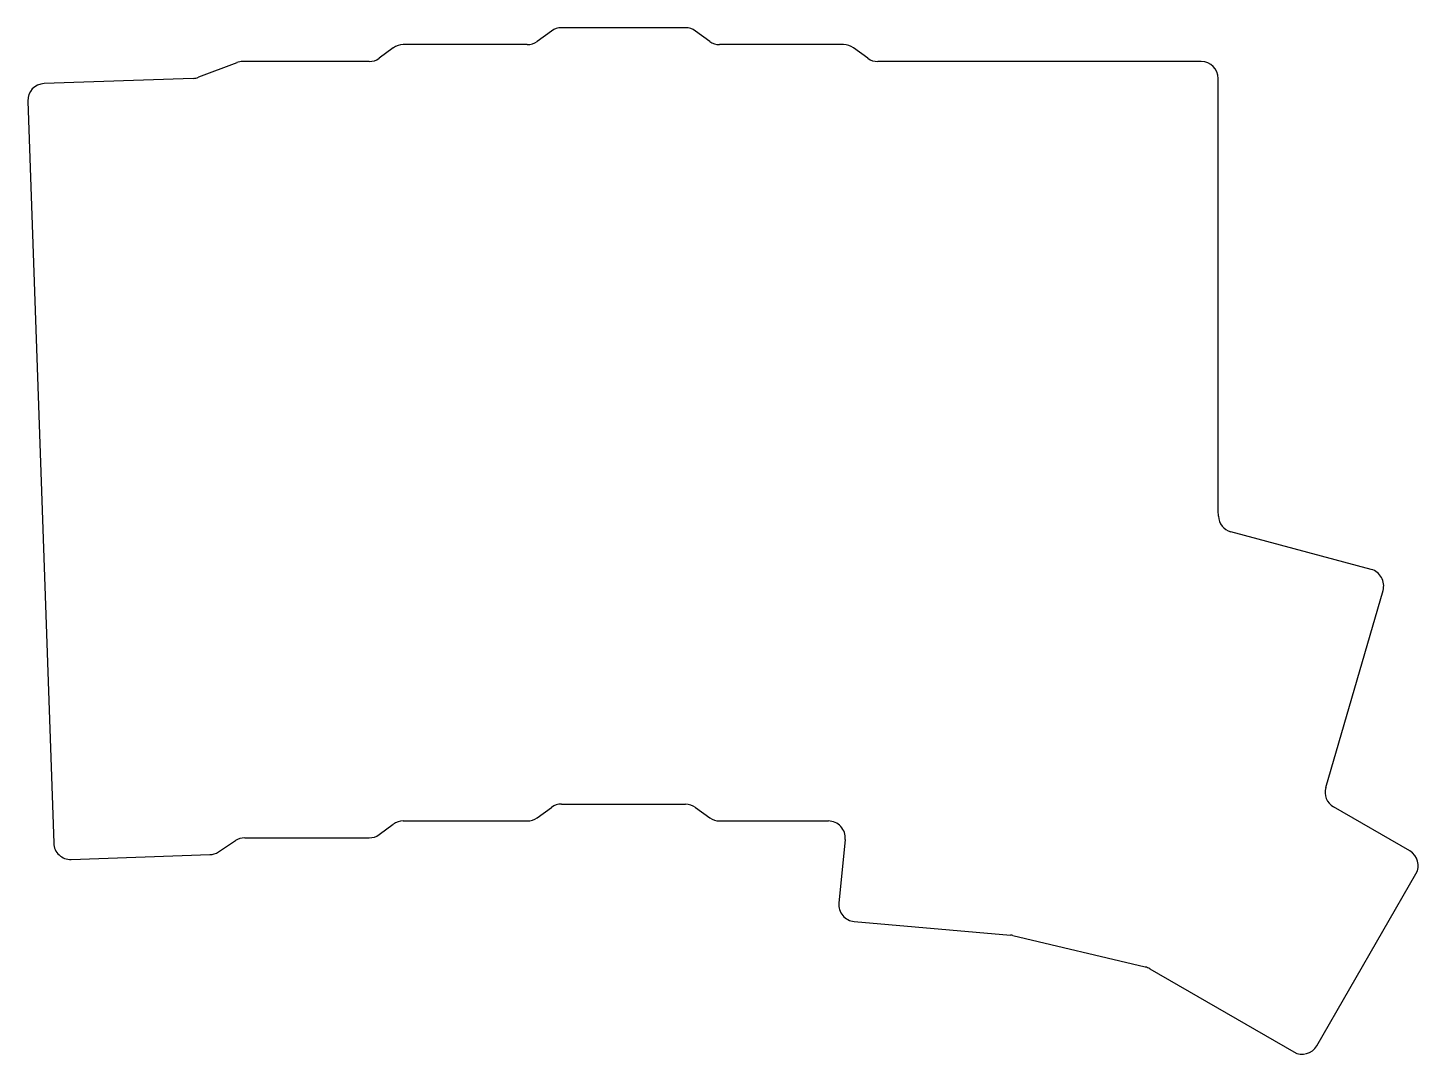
# Model space of a CAD drawing. Header units: millimetres. Extents: x 36 to 201, y -184 to -62.
import ezdxf

# ---------------------------------------------------------------- set-up
doc = ezdxf.new("R2010")
doc.units = ezdxf.units.MM

msp = doc.modelspace()

# ---------------------------------------------------------------- linework, layer by layer
for p, q in [((114.19, -62.25), (99.49, -62.25)), ((95.44, -64.25), (80.74, -64.25)), ((98.31, -62.64), (96.62, -63.87)), ((117.06, -63.87), (115.37, -62.64)), ((132.94, -64.25), (118.24, -64.25)), ((79.56, -64.64), (77.87, -65.87)), ((135.81, -65.87), (134.12, -64.64)), ((60.99, -66.39), (56.46, -68.12)), ((76.69, -66.25), (61.71, -66.25)), ((175.34, -66.25), (136.99, -66.25)), ((55.82, -68.25), (38.16, -68.86)), ((177.34, -119.5), (177.34, -68.25)), ((36.23, -70.93), (39.3, -158.88)), ((177.36, -120.12), (177.34, -119.5)), ((195.48, -126.44), (178.84, -121.98)), ((190.09, -152.3), (196.88, -128.93)), ((96.62, -155.87), (98.31, -154.64)), ((99.49, -154.25), (114.19, -154.26)), ((115.36, -154.64), (117.06, -155.87)), ((200.05, -159.8), (191.01, -154.59)), ((80.74, -156.25), (95.44, -156.25)), ((118.24, -156.25), (131.13, -156.25)), ((77.87, -157.87), (79.56, -156.64)), ((58.83, -159.91), (60.84, -158.58)), ((61.94, -158.25), (76.69, -158.25)), ((133.12, -158.45), (132.38, -165.98)), ((41.37, -160.81), (57.8, -160.23)), ((189.03, -182.89), (200.78, -162.53)), ((134.2, -168.17), (152.71, -169.77)), ((153, -169.81), (168.69, -173.55)), ((169.23, -173.76), (186.3, -183.62))]:
    msp.add_line(p, q)
for centre, start, end in [((99.49, -64.25), 90, 126.0274), ((114.19, -64.25), 53.9726, 90), ((80.74, -66.25), 90, 126.0274), ((95.44, -62.25), 270, 306.0274), ((118.24, -62.25), 233.9726, 270), ((132.94, -66.25), 53.9726, 90), ((76.69, -64.25), 270, 306.0274), ((136.99, -64.25), 233.9726, 270), ((61.71, -68.25), 90, 110.9), ((175.34, -68.25), 0, 90), ((38.23, -70.86), 92, 182), ((55.75, -66.25), 272, 290.9), ((179.36, -120.05), 181.9226, 255), ((194.96, -128.37), 343.7976, 75), ((192.01, -152.85), 163.7976, 240), ((99.49, -156.25), 89.9642, 126.0274), ((114.19, -156.26), 54.1091, 89.9642), ((80.74, -158.25), 90, 126.0274), ((95.44, -154.25), 270, 306.0274), ((118.24, -154.25), 234.1091, 270), ((131.13, -158.25), 354.3733, 90), ((76.69, -156.25), 270, 306.0274), ((41.3, -158.81), 182, 272), ((61.94, -160.25), 90, 123.3593), ((199.05, -161.53), 330, 60), ((57.73, -158.24), 272, 303.3593), ((134.37, -166.17), 174.3733, 265.06), ((152.54, -171.76), 76.6097, 85.06), ((168.23, -175.5), 60, 76.6097), ((187.3, -181.89), 240, 330)]:
    msp.add_arc(centre, 2, start, end)

doc.saveas('drawing.dxf')
